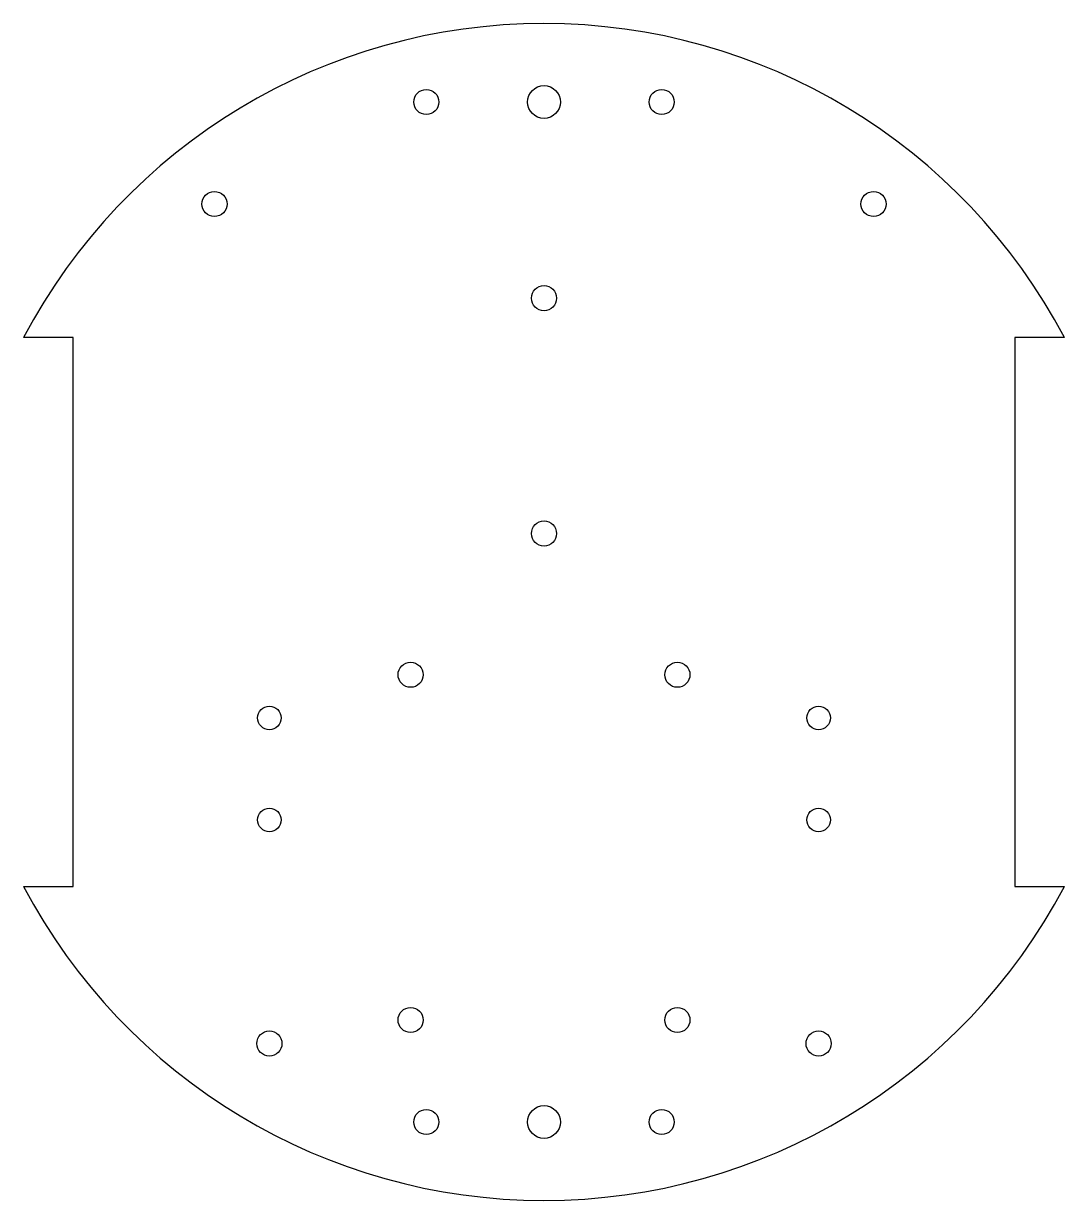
# Model space of a CAD drawing. Header units: millimetres. Extents: x 9 to 141, y 0 to 150.
import ezdxf

# ---------------------------------------------------------------- set-up
doc = ezdxf.new("R2010")
doc.units = ezdxf.units.MM
doc.layers.get('0').update_dxf_attribs({"lineweight": 25, "true_color": 0xffffff})

# ---------------------------------------------------------------- blocks, each defined once
blk = doc.blocks.new('wemos')
for centre in [(-17, 22), (17, 22), (-17, -22), (17, -22)]:
    blk.add_circle(centre, 1.6)
blk = doc.blocks.new('baterka')
for centre in [(0, 15), (0, -15)]:
    blk.add_circle(centre, 1.6)

msp = doc.modelspace()

# ---------------------------------------------------------------- linework, layer by layer
for p, q in [((15, 110), (8.67, 110)), ((15, 40), (15, 110)), ((141.33, 110), (135, 110)), ((135, 110), (135, 40)), ((8.67, 40), (15, 40)), ((135, 40), (141.33, 40))]:
    msp.add_line(p, q)
for centre, radius in [((60, 140), 1.6), ((75, 140), 2.1), ((90, 140), 1.6), ((33, 127), 1.6), ((117, 127), 1.6), ((40, 61.5), 1.5), ((110, 61.5), 1.5), ((40, 48.5), 1.5), ((110, 48.5), 1.5), ((40, 20), 1.6), ((110, 20), 1.6), ((75, 10), 2.1), ((60, 10), 1.6), ((90, 10), 1.6)]:
    msp.add_circle(centre, radius)
for start, end in [(27.8181, 152.1819), (207.8181, 332.1819)]:
    msp.add_arc((75, 75), 75, start, end)

# ---------------------------------------------------------------- block references
for name, p in [('baterka', (75, 100)), ('wemos', (75, 45))]:
    msp.add_blockref(name, p)

doc.saveas('drawing.dxf')
